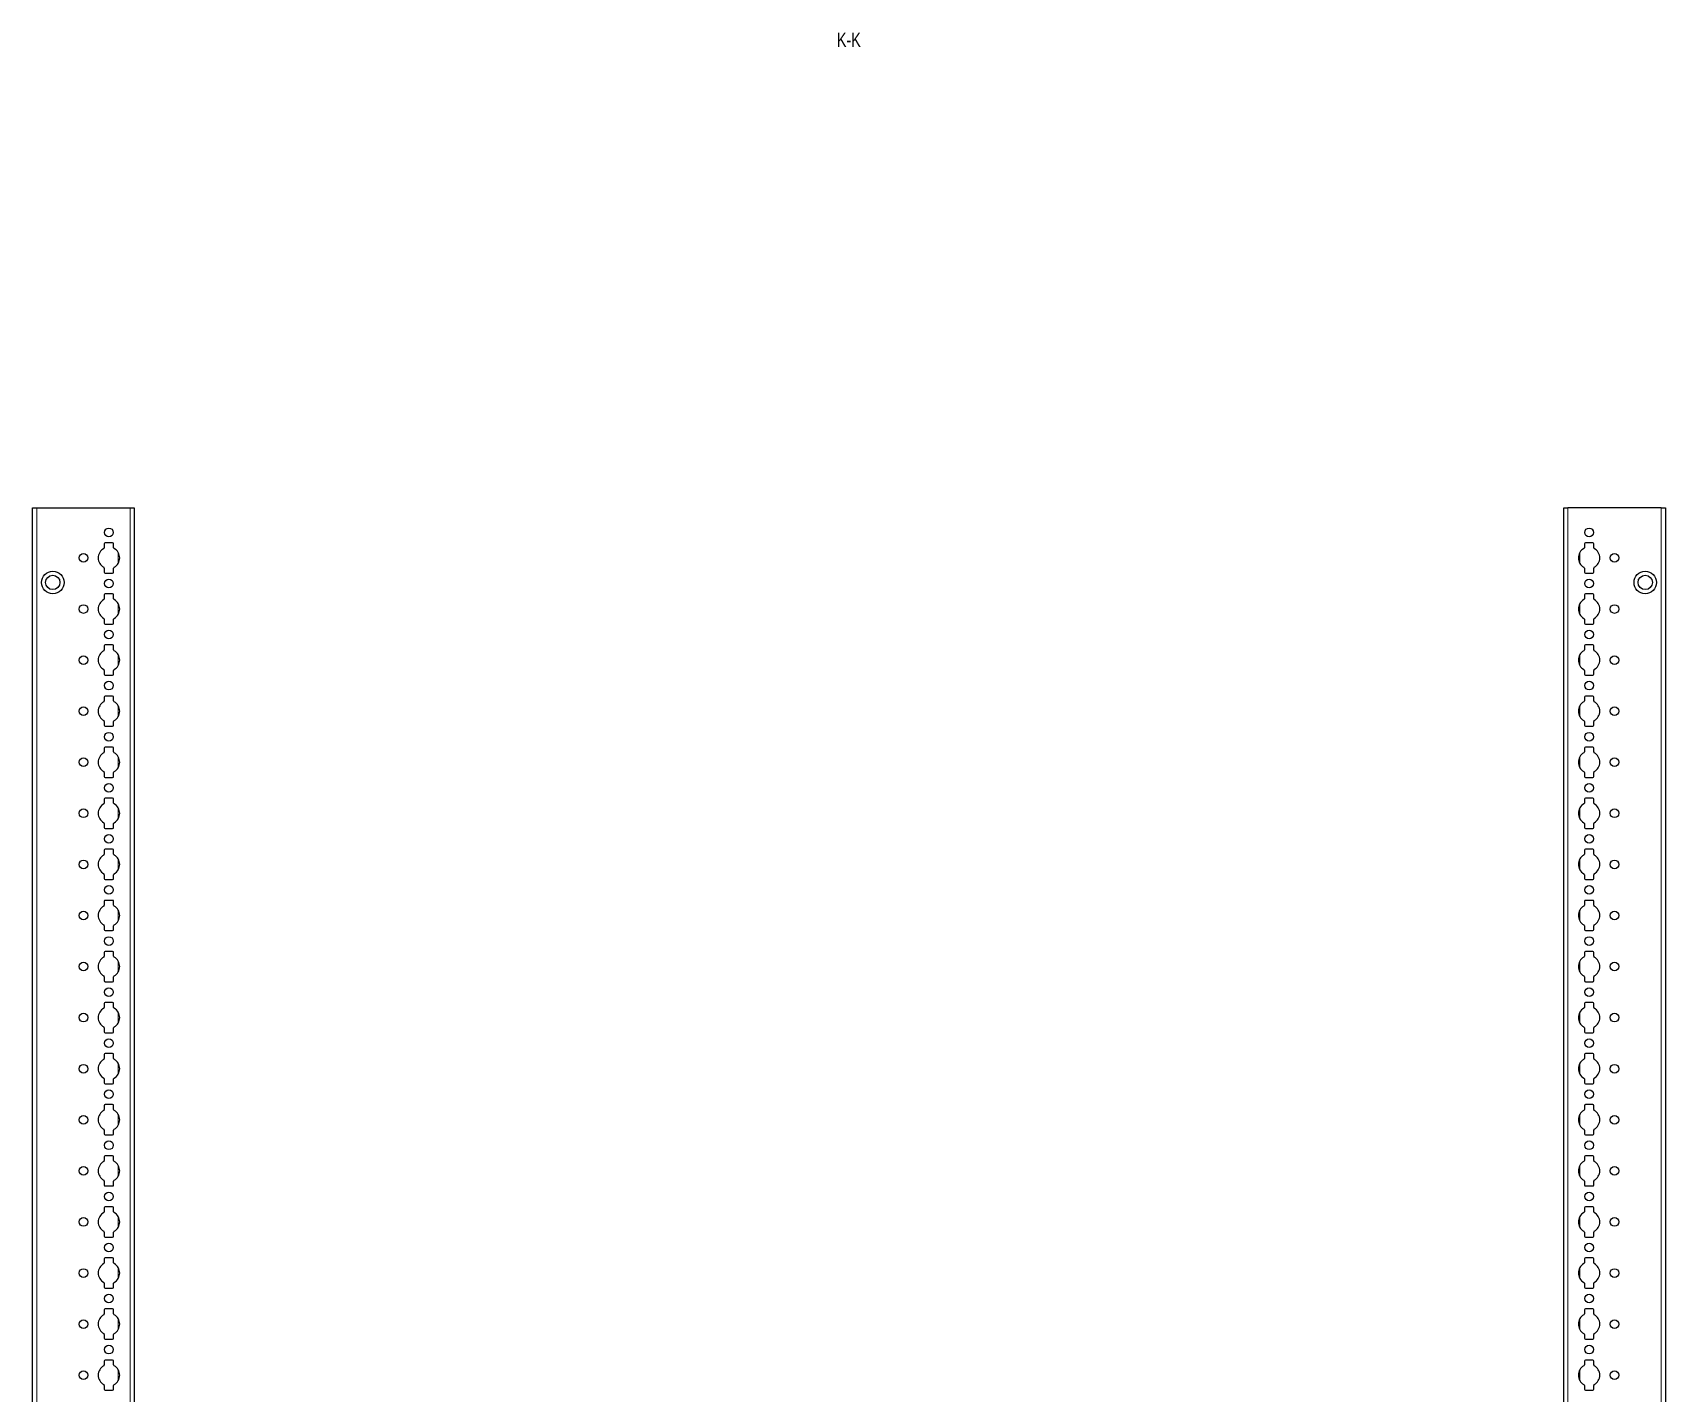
# Model space of a CAD drawing. Header units: millimetres. Extents: x -199 to 3608, y -2247 to 1507.
# Drawn here: x 2808 to 3608, y -186 to 480 of the extents above; entities that cross this region are included whole.
import ezdxf

# ---------------------------------------------------------------- set-up
doc = ezdxf.new("R2010")
doc.units = ezdxf.units.MM
doc.layers.add('FORMAT', color=7, linetype='Continuous')
doc.styles.add('SLDTEXTSTYLE0', font='TXT', dxfattribs={"width": 0.75})

msp = doc.modelspace()

# ---------------------------------------------------------------- linework, layer by layer
at = {"color": 7, "linetype": 'Continuous', "lineweight": 25}
for p, q in [((2808.39, -851.79), (2808.39, 247.21)), ((2808.39, 247.21), (2810.39, 247.21)), ((2810.39, 247.21), (2856.09, 247.21)), ((2856.09, 247.21), (2858.09, 247.21)), ((2858.09, 247.21), (2858.09, -851.79)), ((3558.09, -851.79), (3558.09, 247.21)), ((3558.09, 247.21), (3560.09, 247.21)), ((3605.79, 247.21), (3560.09, 247.21)), ((3605.79, 247.21), (3607.79, 247.21)), ((3607.79, 247.21), (3607.79, -851.79)), ((2843.44, 229.61), (2843.44, 227.73)), ((2847.54, 230.11), (2843.94, 230.11)), ((2848.04, 227.73), (2848.04, 229.61)), ((3568.14, 229.61), (3568.14, 227.73)), ((3572.24, 230.11), (3568.64, 230.11)), ((3572.74, 227.73), (3572.74, 229.61)), ((2843.44, 217.68), (2843.44, 215.81)), ((2848.04, 215.81), (2848.04, 217.68)), ((3568.14, 217.68), (3568.14, 215.81)), ((3572.74, 215.81), (3572.74, 217.68)), ((2843.94, 215.31), (2847.54, 215.31)), ((3568.64, 215.31), (3572.24, 215.31)), ((2843.44, 204.61), (2843.44, 202.73)), ((2847.54, 205.11), (2843.94, 205.11)), ((2848.04, 202.73), (2848.04, 204.61)), ((3568.14, 204.61), (3568.14, 202.73)), ((3572.24, 205.11), (3568.64, 205.11)), ((3572.74, 202.73), (3572.74, 204.61)), ((2843.44, 192.68), (2843.44, 190.81)), ((2848.04, 190.81), (2848.04, 192.68)), ((3568.14, 192.68), (3568.14, 190.81)), ((3572.74, 190.81), (3572.74, 192.68)), ((2843.94, 190.31), (2847.54, 190.31)), ((3568.64, 190.31), (3572.24, 190.31)), ((2843.44, 179.61), (2843.44, 177.73)), ((2847.54, 180.11), (2843.94, 180.11)), ((2848.04, 177.73), (2848.04, 179.61)), ((3568.14, 179.61), (3568.14, 177.73)), ((3572.24, 180.11), (3568.64, 180.11)), ((3572.74, 177.73), (3572.74, 179.61)), ((2843.44, 167.68), (2843.44, 165.81)), ((2843.94, 165.31), (2847.54, 165.31)), ((2848.04, 165.81), (2848.04, 167.68)), ((3568.14, 167.68), (3568.14, 165.81)), ((3568.64, 165.31), (3572.24, 165.31)), ((3572.74, 165.81), (3572.74, 167.68)), ((2843.44, 154.61), (2843.44, 152.73)), ((2847.54, 155.11), (2843.94, 155.11)), ((2848.04, 152.73), (2848.04, 154.61)), ((3568.14, 154.61), (3568.14, 152.73)), ((3572.24, 155.11), (3568.64, 155.11)), ((3572.74, 152.73), (3572.74, 154.61)), ((2843.44, 142.68), (2843.44, 140.81)), ((2843.94, 140.31), (2847.54, 140.31)), ((2848.04, 140.81), (2848.04, 142.68)), ((3568.14, 142.68), (3568.14, 140.81)), ((3568.64, 140.31), (3572.24, 140.31)), ((3572.74, 140.81), (3572.74, 142.68)), ((2843.44, 129.61), (2843.44, 127.73)), ((2847.54, 130.11), (2843.94, 130.11)), ((2848.04, 127.73), (2848.04, 129.61)), ((3568.14, 129.61), (3568.14, 127.73)), ((3572.24, 130.11), (3568.64, 130.11)), ((3572.74, 127.73), (3572.74, 129.61)), ((2843.44, 117.68), (2843.44, 115.81)), ((2843.94, 115.31), (2847.54, 115.31)), ((2848.04, 115.81), (2848.04, 117.68)), ((3568.14, 117.68), (3568.14, 115.81)), ((3568.64, 115.31), (3572.24, 115.31)), ((3572.74, 115.81), (3572.74, 117.68)), ((2843.44, 104.61), (2843.44, 102.73)), ((2847.54, 105.11), (2843.94, 105.11)), ((2848.04, 102.73), (2848.04, 104.61)), ((3568.14, 104.61), (3568.14, 102.73)), ((3572.24, 105.11), (3568.64, 105.11)), ((3572.74, 102.73), (3572.74, 104.61)), ((2843.44, 92.68), (2843.44, 90.81)), ((2843.94, 90.31), (2847.54, 90.31)), ((2848.04, 90.81), (2848.04, 92.68)), ((3568.14, 92.68), (3568.14, 90.81)), ((3568.64, 90.31), (3572.24, 90.31)), ((3572.74, 90.81), (3572.74, 92.68)), ((2847.54, 80.11), (2843.94, 80.11)), ((3572.24, 80.11), (3568.64, 80.11)), ((2843.44, 79.61), (2843.44, 77.73)), ((2848.04, 77.73), (2848.04, 79.61)), ((3568.14, 79.61), (3568.14, 77.73)), ((3572.74, 77.73), (3572.74, 79.61)), ((2843.44, 67.68), (2843.44, 65.81)), ((2843.94, 65.31), (2847.54, 65.31)), ((2848.04, 65.81), (2848.04, 67.68)), ((3568.14, 67.68), (3568.14, 65.81)), ((3568.64, 65.31), (3572.24, 65.31)), ((3572.74, 65.81), (3572.74, 67.68)), ((2843.44, 54.61), (2843.44, 52.73)), ((2847.54, 55.11), (2843.94, 55.11)), ((2848.04, 52.73), (2848.04, 54.61)), ((3568.14, 54.61), (3568.14, 52.73)), ((3572.24, 55.11), (3568.64, 55.11)), ((3572.74, 52.73), (3572.74, 54.61)), ((2843.44, 42.68), (2843.44, 40.81)), ((2843.94, 40.31), (2847.54, 40.31)), ((2848.04, 40.81), (2848.04, 42.68)), ((3568.14, 42.68), (3568.14, 40.81)), ((3568.64, 40.31), (3572.24, 40.31)), ((3572.74, 40.81), (3572.74, 42.68)), ((2843.44, 29.61), (2843.44, 27.73)), ((2847.54, 30.11), (2843.94, 30.11)), ((2848.04, 27.73), (2848.04, 29.61)), ((3568.14, 29.61), (3568.14, 27.73)), ((3572.24, 30.11), (3568.64, 30.11)), ((3572.74, 27.73), (3572.74, 29.61)), ((2843.44, 17.68), (2843.44, 15.81)), ((2848.04, 15.81), (2848.04, 17.68)), ((3568.14, 17.68), (3568.14, 15.81)), ((3572.74, 15.81), (3572.74, 17.68)), ((2843.94, 15.31), (2847.54, 15.31)), ((3568.64, 15.31), (3572.24, 15.31)), ((2843.44, 4.61), (2843.44, 2.73)), ((2847.54, 5.11), (2843.94, 5.11)), ((2848.04, 2.73), (2848.04, 4.61)), ((3568.14, 4.61), (3568.14, 2.73)), ((3572.24, 5.11), (3568.64, 5.11)), ((3572.74, 2.73), (3572.74, 4.61)), ((2843.44, -7.32), (2843.44, -9.19)), ((2848.04, -9.19), (2848.04, -7.32)), ((3568.14, -7.32), (3568.14, -9.19)), ((3572.74, -9.19), (3572.74, -7.32)), ((2843.94, -9.69), (2847.54, -9.69)), ((3568.64, -9.69), (3572.24, -9.69)), ((2843.44, -20.39), (2843.44, -22.27)), ((2847.54, -19.89), (2843.94, -19.89)), ((2848.04, -22.27), (2848.04, -20.39)), ((3568.14, -20.39), (3568.14, -22.27)), ((3572.24, -19.89), (3568.64, -19.89)), ((3572.74, -22.27), (3572.74, -20.39)), ((2843.44, -32.32), (2843.44, -34.19)), ((2843.94, -34.69), (2847.54, -34.69)), ((2848.04, -34.19), (2848.04, -32.32)), ((3568.14, -32.32), (3568.14, -34.19)), ((3568.64, -34.69), (3572.24, -34.69)), ((3572.74, -34.19), (3572.74, -32.32)), ((2843.44, -45.39), (2843.44, -47.27)), ((2847.54, -44.89), (2843.94, -44.89)), ((2848.04, -47.27), (2848.04, -45.39)), ((3568.14, -45.39), (3568.14, -47.27)), ((3572.24, -44.89), (3568.64, -44.89)), ((3572.74, -47.27), (3572.74, -45.39)), ((2843.44, -57.32), (2843.44, -59.19)), ((2843.94, -59.69), (2847.54, -59.69)), ((2848.04, -59.19), (2848.04, -57.32)), ((3568.14, -57.32), (3568.14, -59.19)), ((3568.64, -59.69), (3572.24, -59.69)), ((3572.74, -59.19), (3572.74, -57.32)), ((2843.44, -70.39), (2843.44, -72.27)), ((2847.54, -69.89), (2843.94, -69.89)), ((2848.04, -72.27), (2848.04, -70.39)), ((3568.14, -70.39), (3568.14, -72.27)), ((3572.24, -69.89), (3568.64, -69.89)), ((3572.74, -72.27), (3572.74, -70.39)), ((2843.44, -82.32), (2843.44, -84.19)), ((2843.94, -84.69), (2847.54, -84.69)), ((2848.04, -84.19), (2848.04, -82.32)), ((3568.14, -82.32), (3568.14, -84.19)), ((3568.64, -84.69), (3572.24, -84.69)), ((3572.74, -84.19), (3572.74, -82.32)), ((2843.44, -95.39), (2843.44, -97.27)), ((2847.54, -94.89), (2843.94, -94.89)), ((2848.04, -97.27), (2848.04, -95.39)), ((3568.14, -95.39), (3568.14, -97.27)), ((3572.24, -94.89), (3568.64, -94.89)), ((3572.74, -97.27), (3572.74, -95.39)), ((2843.44, -107.32), (2843.44, -109.19)), ((2843.94, -109.69), (2847.54, -109.69)), ((2848.04, -109.19), (2848.04, -107.32)), ((3568.14, -107.32), (3568.14, -109.19)), ((3568.64, -109.69), (3572.24, -109.69)), ((3572.74, -109.19), (3572.74, -107.32)), ((2847.54, -119.89), (2843.94, -119.89)), ((3572.24, -119.89), (3568.64, -119.89)), ((2843.44, -120.39), (2843.44, -122.27)), ((2848.04, -122.27), (2848.04, -120.39)), ((3568.14, -120.39), (3568.14, -122.27)), ((3572.74, -122.27), (3572.74, -120.39)), ((2843.44, -132.32), (2843.44, -134.19)), ((2843.94, -134.69), (2847.54, -134.69)), ((2848.04, -134.19), (2848.04, -132.32)), ((3568.14, -132.32), (3568.14, -134.19)), ((3568.64, -134.69), (3572.24, -134.69)), ((3572.74, -134.19), (3572.74, -132.32)), ((2843.44, -145.39), (2843.44, -147.27)), ((2847.54, -144.89), (2843.94, -144.89)), ((2848.04, -147.27), (2848.04, -145.39)), ((3568.14, -145.39), (3568.14, -147.27)), ((3572.24, -144.89), (3568.64, -144.89)), ((3572.74, -147.27), (3572.74, -145.39)), ((2843.44, -157.32), (2843.44, -159.19)), ((2843.94, -159.69), (2847.54, -159.69)), ((2848.04, -159.19), (2848.04, -157.32)), ((3568.14, -157.32), (3568.14, -159.19)), ((3568.64, -159.69), (3572.24, -159.69)), ((3572.74, -159.19), (3572.74, -157.32)), ((2843.44, -170.39), (2843.44, -172.27)), ((2847.54, -169.89), (2843.94, -169.89)), ((2848.04, -172.27), (2848.04, -170.39)), ((3568.14, -170.39), (3568.14, -172.27)), ((3572.24, -169.89), (3568.64, -169.89)), ((3572.74, -172.27), (3572.74, -170.39)), ((2843.44, -182.32), (2843.44, -184.19)), ((2848.04, -184.19), (2848.04, -182.32)), ((3568.14, -182.32), (3568.14, -184.19)), ((3572.74, -184.19), (3572.74, -182.32)), ((2843.94, -184.69), (2847.54, -184.69)), ((3568.64, -184.69), (3572.24, -184.69))]:
    msp.add_line(p, q, dxfattribs=at)
at = {"color": 8, "linetype": 'Continuous', "lineweight": 18}
for p, q in [((2810.39, 247.21), (2810.39, -851.79)), ((2856.09, -851.79), (2856.09, 247.21)), ((3560.09, 247.21), (3560.09, -851.79)), ((3605.79, -851.79), (3605.79, 247.21)), ((2850.24, 220), (2850.24, 225.41)), ((3565.94, 225.41), (3565.94, 220)), ((2850.24, 195), (2850.24, 200.41)), ((3565.94, 200.41), (3565.94, 195)), ((2850.24, 170), (2850.24, 175.41)), ((3565.94, 175.41), (3565.94, 170)), ((2850.24, 145), (2850.24, 150.41)), ((3565.94, 150.41), (3565.94, 145)), ((2850.24, 120), (2850.24, 125.41)), ((3565.94, 125.41), (3565.94, 120)), ((2850.24, 95), (2850.24, 100.41)), ((3565.94, 100.41), (3565.94, 95)), ((2850.24, 70), (2850.24, 75.41)), ((3565.94, 75.41), (3565.94, 70)), ((2850.24, 45), (2850.24, 50.41)), ((3565.94, 50.41), (3565.94, 45)), ((2850.24, 20), (2850.24, 25.41)), ((3565.94, 25.41), (3565.94, 20)), ((2850.24, -5), (2850.24, 0.41)), ((3565.94, 0.41), (3565.94, -5)), ((2850.24, -30), (2850.24, -24.59)), ((3565.94, -24.59), (3565.94, -30)), ((2850.24, -55), (2850.24, -49.59)), ((3565.94, -49.59), (3565.94, -55)), ((2850.24, -80), (2850.24, -74.59)), ((3565.94, -74.59), (3565.94, -80)), ((2850.24, -105), (2850.24, -99.59)), ((3565.94, -99.59), (3565.94, -105)), ((2850.24, -130), (2850.24, -124.59)), ((3565.94, -124.59), (3565.94, -130)), ((2850.24, -155), (2850.24, -149.59)), ((3565.94, -149.59), (3565.94, -155)), ((2850.24, -180), (2850.24, -174.59)), ((3565.94, -174.59), (3565.94, -180))]:
    msp.add_line(p, q, dxfattribs=at)
at = {"color": 7, "linetype": 'Continuous', "lineweight": 25}
for centre, radius in [((2845.74, 235.21), 2.12), ((3570.44, 235.21), 2.13), ((2833.24, 222.71), 2.12), ((3582.94, 222.71), 2.12), ((2818.24, 210.71), 5.5), ((3597.94, 210.71), 5.5), ((2818.24, 210.71), 3.5), ((2845.74, 210.21), 2.12), ((3570.44, 210.21), 2.13), ((3597.94, 210.71), 3.5), ((2833.24, 197.71), 2.12), ((3582.94, 197.71), 2.12), ((2845.74, 185.21), 2.12), ((3570.44, 185.21), 2.12), ((2833.24, 172.71), 2.12), ((3582.94, 172.71), 2.12), ((2845.74, 160.21), 2.12), ((3570.44, 160.21), 2.12), ((2833.24, 147.71), 2.12), ((3582.94, 147.71), 2.12), ((2845.74, 135.21), 2.12), ((3570.44, 135.21), 2.12), ((2833.24, 122.71), 2.12), ((3582.94, 122.71), 2.12), ((2845.74, 110.21), 2.12), ((3570.44, 110.21), 2.12), ((2833.24, 97.71), 2.12), ((3582.94, 97.71), 2.12), ((2845.74, 85.21), 2.12), ((3570.44, 85.21), 2.12), ((2833.24, 72.71), 2.12), ((3582.94, 72.71), 2.12), ((2845.74, 60.21), 2.12), ((3570.44, 60.21), 2.12), ((2833.24, 47.71), 2.12), ((3582.94, 47.71), 2.12), ((2845.74, 35.21), 2.12), ((3570.44, 35.21), 2.12), ((2833.24, 22.71), 2.12), ((3582.94, 22.71), 2.12), ((2845.74, 10.21), 2.12), ((3570.44, 10.21), 2.12), ((2833.24, -2.29), 2.12), ((3582.94, -2.29), 2.12), ((2845.74, -14.79), 2.12), ((3570.44, -14.79), 2.12), ((2833.24, -27.29), 2.12), ((3582.94, -27.29), 2.12), ((2845.74, -39.79), 2.12), ((3570.44, -39.79), 2.12), ((2833.24, -52.29), 2.12), ((3582.94, -52.29), 2.12), ((2845.74, -64.79), 2.12), ((3570.44, -64.79), 2.12), ((2833.24, -77.29), 2.12), ((3582.94, -77.29), 2.12), ((2845.74, -89.79), 2.12), ((3570.44, -89.79), 2.12), ((2833.24, -102.29), 2.12), ((3582.94, -102.29), 2.12), ((2845.74, -114.79), 2.12), ((3570.44, -114.79), 2.12), ((2833.24, -127.29), 2.12), ((3582.94, -127.29), 2.12), ((2845.74, -139.79), 2.12), ((3570.44, -139.79), 2.12), ((2833.24, -152.29), 2.12), ((3582.94, -152.29), 2.12), ((2845.74, -164.79), 2.12), ((3570.44, -164.79), 2.12), ((2833.24, -177.29), 2.12), ((3582.94, -177.29), 2.12)]:
    msp.add_circle(centre, radius, dxfattribs=at)
for centre, radius, start, end in [((2845.74, 222.71), 5.25, 119.14074, 240.85926), ((2842.94, 227.73), 0.5, 299.14074, 0), ((2843.94, 229.61), 0.5, 90, 180), ((2847.54, 229.61), 0.5, 0, 90), ((2848.54, 227.73), 0.5, 180, 240.85926), ((2845.74, 222.71), 5.25, 299.14074, 60.85926), ((3570.44, 222.71), 5.25, 119.14074, 240.85926), ((3567.64, 227.73), 0.5, 299.14074, 0), ((3568.64, 229.61), 0.5, 90, 180), ((3572.24, 229.61), 0.5, 360, 90), ((3573.24, 227.73), 0.5, 180, 240.85926), ((3570.44, 222.71), 5.25, 299.14074, 60.85926), ((2842.94, 217.68), 0.5, 0, 60.85926), ((2848.54, 217.68), 0.5, 119.14074, 180), ((3567.64, 217.68), 0.5, 0, 60.85926), ((3573.24, 217.68), 0.5, 119.14074, 180), ((2843.94, 215.81), 0.5, 180, 270), ((2847.54, 215.81), 0.5, 270, 0), ((3568.64, 215.81), 0.5, 180, 270), ((3572.24, 215.81), 0.5, 270, 0), ((2845.74, 197.71), 5.25, 119.14074, 240.85926), ((2842.94, 202.73), 0.5, 299.14074, 0), ((2843.94, 204.61), 0.5, 90, 180), ((2847.54, 204.61), 0.5, 0, 90), ((2848.54, 202.73), 0.5, 180, 240.85926), ((2845.74, 197.71), 5.25, 299.14074, 60.85926), ((3570.44, 197.71), 5.25, 119.14074, 240.85926), ((3567.64, 202.73), 0.5, 299.14074, 0), ((3568.64, 204.61), 0.5, 90, 180), ((3572.24, 204.61), 0.5, 0, 90), ((3573.24, 202.73), 0.5, 180, 240.85926), ((3570.44, 197.71), 5.25, 299.14074, 60.85926), ((2842.94, 192.68), 0.5, 0, 60.85926), ((2848.54, 192.68), 0.5, 119.14074, 180), ((3567.64, 192.68), 0.5, 0, 60.85926), ((3573.24, 192.68), 0.5, 119.14074, 180), ((2843.94, 190.81), 0.5, 180, 270), ((2847.54, 190.81), 0.5, 270, 0), ((3568.64, 190.81), 0.5, 180, 270), ((3572.24, 190.81), 0.5, 270, 0), ((2845.74, 172.71), 5.25, 119.14074, 240.85926), ((2842.94, 177.73), 0.5, 299.14074, 0), ((2843.94, 179.61), 0.5, 90, 180), ((2847.54, 179.61), 0.5, 360, 90), ((2848.54, 177.73), 0.5, 180, 240.85926), ((2845.74, 172.71), 5.25, 299.14074, 60.85926), ((3570.44, 172.71), 5.25, 119.14074, 240.85926), ((3567.64, 177.73), 0.5, 299.14074, 0), ((3568.64, 179.61), 0.5, 90, 180), ((3572.24, 179.61), 0.5, 0, 90), ((3573.24, 177.73), 0.5, 180, 240.85926), ((3570.44, 172.71), 5.25, 299.14074, 60.85926), ((2842.94, 167.68), 0.5, 0, 60.85926), ((2848.54, 167.68), 0.5, 119.14074, 180), ((3567.64, 167.68), 0.5, 0, 60.85926), ((3573.24, 167.68), 0.5, 119.14074, 180), ((2843.94, 165.81), 0.5, 180, 270), ((2847.54, 165.81), 0.5, 270, 0), ((3568.64, 165.81), 0.5, 180, 270), ((3572.24, 165.81), 0.5, 270, 0), ((2845.74, 147.71), 5.25, 119.14074, 240.85926), ((2842.94, 152.73), 0.5, 299.14074, 0), ((2843.94, 154.61), 0.5, 90, 180), ((2847.54, 154.61), 0.5, 360, 90), ((2848.54, 152.73), 0.5, 180, 240.85926), ((2845.74, 147.71), 5.25, 299.14074, 60.85926), ((3570.44, 147.71), 5.25, 119.14074, 240.85926), ((3567.64, 152.73), 0.5, 299.14074, 0), ((3568.64, 154.61), 0.5, 90, 180), ((3572.24, 154.61), 0.5, 0, 90), ((3573.24, 152.73), 0.5, 180, 240.85926), ((3570.44, 147.71), 5.25, 299.14074, 60.85926), ((2842.94, 142.68), 0.5, 0, 60.85926), ((2843.94, 140.81), 0.5, 180, 270), ((2847.54, 140.81), 0.5, 270, 0), ((2848.54, 142.68), 0.5, 119.14074, 180), ((3567.64, 142.68), 0.5, 0, 60.85926), ((3568.64, 140.81), 0.5, 180, 270), ((3572.24, 140.81), 0.5, 270, 0), ((3573.24, 142.68), 0.5, 119.14074, 180), ((2843.94, 129.61), 0.5, 90, 180), ((2847.54, 129.61), 0.5, 0, 90), ((3568.64, 129.61), 0.5, 90, 180), ((3572.24, 129.61), 0.5, 0, 90), ((2845.74, 122.71), 5.25, 119.14074, 240.85926), ((2842.94, 127.73), 0.5, 299.14074, 0), ((2848.54, 127.73), 0.5, 180, 240.85926), ((2845.74, 122.71), 5.25, 299.14074, 60.85926), ((3570.44, 122.71), 5.25, 119.14074, 240.85926), ((3567.64, 127.73), 0.5, 299.14074, 0), ((3573.24, 127.73), 0.5, 180, 240.85926), ((3570.44, 122.71), 5.25, 299.14074, 60.85926), ((2842.94, 117.68), 0.5, 0, 60.85926), ((2843.94, 115.81), 0.5, 180, 270), ((2847.54, 115.81), 0.5, 270, 0), ((2848.54, 117.68), 0.5, 119.14074, 180), ((3567.64, 117.68), 0.5, 0, 60.85926), ((3568.64, 115.81), 0.5, 180, 270), ((3572.24, 115.81), 0.5, 270, 0), ((3573.24, 117.68), 0.5, 119.14074, 180), ((2843.94, 104.61), 0.5, 90, 180), ((2847.54, 104.61), 0.5, 0, 90), ((3568.64, 104.61), 0.5, 90, 180), ((3572.24, 104.61), 0.5, 0, 90), ((2845.74, 97.71), 5.25, 119.14074, 240.85926), ((2842.94, 102.73), 0.5, 299.14074, 0), ((2848.54, 102.73), 0.5, 180, 240.85926), ((2845.74, 97.71), 5.25, 299.14074, 60.85926), ((3570.44, 97.71), 5.25, 119.14074, 240.85926), ((3567.64, 102.73), 0.5, 299.14074, 0), ((3573.24, 102.73), 0.5, 180, 240.85926), ((3570.44, 97.71), 5.25, 299.14074, 60.85926), ((2842.94, 92.68), 0.5, 0, 60.85926), ((2843.94, 90.81), 0.5, 180, 270), ((2847.54, 90.81), 0.5, 270, 0), ((2848.54, 92.68), 0.5, 119.14074, 180), ((3567.64, 92.68), 0.5, 0, 60.85926), ((3568.64, 90.81), 0.5, 180, 270), ((3572.24, 90.81), 0.5, 270, 0), ((3573.24, 92.68), 0.5, 119.14074, 180), ((2843.94, 79.61), 0.5, 90, 180), ((2847.54, 79.61), 0.5, 0, 90), ((3568.64, 79.61), 0.5, 90, 180), ((3572.24, 79.61), 0.5, 0, 90), ((2845.74, 72.71), 5.25, 119.14074, 240.85926), ((2842.94, 77.73), 0.5, 299.14074, 0), ((2848.54, 77.73), 0.5, 180, 240.85926), ((2845.74, 72.71), 5.25, 299.14074, 60.85926), ((3570.44, 72.71), 5.25, 119.14074, 240.85926), ((3567.64, 77.73), 0.5, 299.14074, 0), ((3573.24, 77.73), 0.5, 180, 240.85926), ((3570.44, 72.71), 5.25, 299.14074, 60.85926), ((2842.94, 67.68), 0.5, 0, 60.85926), ((2843.94, 65.81), 0.5, 180, 270), ((2847.54, 65.81), 0.5, 270, 0), ((2848.54, 67.68), 0.5, 119.14074, 180), ((3567.64, 67.68), 0.5, 0, 60.85926), ((3568.64, 65.81), 0.5, 180, 270), ((3572.24, 65.81), 0.5, 270, 0), ((3573.24, 67.68), 0.5, 119.14074, 180), ((2845.74, 47.71), 5.25, 119.14074, 240.85926), ((2842.94, 52.73), 0.5, 299.14074, 0), ((2843.94, 54.61), 0.5, 90, 180), ((2847.54, 54.61), 0.5, 0, 90), ((2848.54, 52.73), 0.5, 180, 240.85926), ((2845.74, 47.71), 5.25, 299.14074, 60.85926), ((3570.44, 47.71), 5.25, 119.14074, 240.85926), ((3567.64, 52.73), 0.5, 299.14074, 0), ((3568.64, 54.61), 0.5, 90, 180), ((3572.24, 54.61), 0.5, 360, 90), ((3573.24, 52.73), 0.5, 180, 240.85926), ((3570.44, 47.71), 5.25, 299.14074, 60.85926), ((2842.94, 42.68), 0.5, 0, 60.85926), ((2843.94, 40.81), 0.5, 180, 270), ((2847.54, 40.81), 0.5, 270, 0), ((2848.54, 42.68), 0.5, 119.14074, 180), ((3567.64, 42.68), 0.5, 0, 60.85926), ((3568.64, 40.81), 0.5, 180, 270), ((3572.24, 40.81), 0.5, 270, 0), ((3573.24, 42.68), 0.5, 119.14074, 180), ((2845.74, 22.71), 5.25, 119.14074, 240.85926), ((2842.94, 27.73), 0.5, 299.14074, 0), ((2843.94, 29.61), 0.5, 90, 180), ((2847.54, 29.61), 0.5, 0, 90), ((2848.54, 27.73), 0.5, 180, 240.85926), ((2845.74, 22.71), 5.25, 299.14074, 60.85926), ((3570.44, 22.71), 5.25, 119.14074, 240.85926), ((3567.64, 27.73), 0.5, 299.14074, 0), ((3568.64, 29.61), 0.5, 90, 180), ((3572.24, 29.61), 0.5, 0, 90), ((3573.24, 27.73), 0.5, 180, 240.85926), ((3570.44, 22.71), 5.25, 299.14074, 60.85926), ((2842.94, 17.68), 0.5, 0, 60.85926), ((2848.54, 17.68), 0.5, 119.14074, 180), ((3567.64, 17.68), 0.5, 0, 60.85926), ((3573.24, 17.68), 0.5, 119.14074, 180), ((2843.94, 15.81), 0.5, 180, 270), ((2847.54, 15.81), 0.5, 270, 0), ((3568.64, 15.81), 0.5, 180, 270), ((3572.24, 15.81), 0.5, 270, 0), ((2845.74, -2.29), 5.25, 119.14074, 240.85926), ((2842.94, 2.73), 0.5, 299.14074, 0), ((2843.94, 4.61), 0.5, 90, 180), ((2847.54, 4.61), 0.5, 0, 90), ((2848.54, 2.73), 0.5, 180, 240.85926), ((2845.74, -2.29), 5.25, 299.14074, 60.85926), ((3570.44, -2.29), 5.25, 119.14074, 240.85926), ((3567.64, 2.73), 0.5, 299.14074, 0), ((3568.64, 4.61), 0.5, 90, 180), ((3572.24, 4.61), 0.5, 0, 90), ((3573.24, 2.73), 0.5, 180, 240.85926), ((3570.44, -2.29), 5.25, 299.14074, 60.85926), ((2842.94, -7.32), 0.5, 0, 60.85926), ((2848.54, -7.32), 0.5, 119.14074, 180), ((3567.64, -7.32), 0.5, 0, 60.85926), ((3573.24, -7.32), 0.5, 119.14074, 180), ((2843.94, -9.19), 0.5, 180, 270), ((2847.54, -9.19), 0.5, 270, 0), ((3568.64, -9.19), 0.5, 180, 270), ((3572.24, -9.19), 0.5, 270, 0), ((2845.74, -27.29), 5.25, 119.14074, 240.85926), ((2842.94, -22.27), 0.5, 299.14074, 0), ((2843.94, -20.39), 0.5, 90, 180), ((2847.54, -20.39), 0.5, 0, 90), ((2848.54, -22.27), 0.5, 180, 240.85926), ((2845.74, -27.29), 5.25, 299.14074, 60.85926), ((3570.44, -27.29), 5.25, 119.14074, 240.85926), ((3567.64, -22.27), 0.5, 299.14074, 0), ((3568.64, -20.39), 0.5, 90, 180), ((3572.24, -20.39), 0.5, 0, 90), ((3573.24, -22.27), 0.5, 180, 240.85926), ((3570.44, -27.29), 5.25, 299.14074, 60.85926), ((2842.94, -32.32), 0.5, 0, 60.85926), ((2848.54, -32.32), 0.5, 119.14074, 180), ((3567.64, -32.32), 0.5, 0, 60.85926), ((3573.24, -32.32), 0.5, 119.14074, 180), ((2843.94, -34.19), 0.5, 180, 270), ((2847.54, -34.19), 0.5, 270, 0), ((3568.64, -34.19), 0.5, 180, 270), ((3572.24, -34.19), 0.5, 270, 0), ((2845.74, -52.29), 5.25, 119.14074, 240.85926), ((2842.94, -47.27), 0.5, 299.14074, 0), ((2843.94, -45.39), 0.5, 90, 180), ((2847.54, -45.39), 0.5, 0, 90), ((2848.54, -47.27), 0.5, 180, 240.85926), ((2845.74, -52.29), 5.25, 299.14074, 60.85926), ((3570.44, -52.29), 5.25, 119.14074, 240.85926), ((3567.64, -47.27), 0.5, 299.14074, 0), ((3568.64, -45.39), 0.5, 90, 180), ((3572.24, -45.39), 0.5, 0, 90), ((3573.24, -47.27), 0.5, 180, 240.85926), ((3570.44, -52.29), 5.25, 299.14074, 60.85926), ((2842.94, -57.32), 0.5, 0, 60.85926), ((2843.94, -59.19), 0.5, 180, 270), ((2847.54, -59.19), 0.5, 270, 0), ((2848.54, -57.32), 0.5, 119.14074, 180), ((3567.64, -57.32), 0.5, 0, 60.85926), ((3568.64, -59.19), 0.5, 180, 270), ((3572.24, -59.19), 0.5, 270, 0), ((3573.24, -57.32), 0.5, 119.14074, 180), ((2843.94, -70.39), 0.5, 90, 180), ((2847.54, -70.39), 0.5, 0, 90), ((3568.64, -70.39), 0.5, 90, 180), ((3572.24, -70.39), 0.5, 0, 90), ((2845.74, -77.29), 5.25, 119.14074, 240.85926), ((2842.94, -72.27), 0.5, 299.14074, 0), ((2848.54, -72.27), 0.5, 180, 240.85926), ((2845.74, -77.29), 5.25, 299.14074, 60.85926), ((3570.44, -77.29), 5.25, 119.14074, 240.85926), ((3567.64, -72.27), 0.5, 299.14074, 0), ((3573.24, -72.27), 0.5, 180, 240.85926), ((3570.44, -77.29), 5.25, 299.14074, 60.85926), ((2842.94, -82.32), 0.5, 0, 60.85926), ((2843.94, -84.19), 0.5, 180, 270), ((2847.54, -84.19), 0.5, 270, 0), ((2848.54, -82.32), 0.5, 119.14074, 180), ((3567.64, -82.32), 0.5, 0, 60.85926), ((3568.64, -84.19), 0.5, 180, 270), ((3572.24, -84.19), 0.5, 270, 0), ((3573.24, -82.32), 0.5, 119.14074, 180), ((2843.94, -95.39), 0.5, 90, 180), ((2847.54, -95.39), 0.5, 0, 90), ((3568.64, -95.39), 0.5, 90, 180), ((3572.24, -95.39), 0.5, 0, 90), ((2845.74, -102.29), 5.25, 119.14074, 240.85926), ((2842.94, -97.27), 0.5, 299.14074, 0), ((2848.54, -97.27), 0.5, 180, 240.85926), ((2845.74, -102.29), 5.25, 299.14074, 60.85926), ((3570.44, -102.29), 5.25, 119.14074, 240.85926), ((3567.64, -97.27), 0.5, 299.14074, 0), ((3573.24, -97.27), 0.5, 180, 240.85926), ((3570.44, -102.29), 5.25, 299.14074, 60.85926), ((2842.94, -107.32), 0.5, 0, 60.85926), ((2843.94, -109.19), 0.5, 180, 270), ((2847.54, -109.19), 0.5, 270, 0), ((2848.54, -107.32), 0.5, 119.14074, 180), ((3567.64, -107.32), 0.5, 0, 60.85926), ((3568.64, -109.19), 0.5, 180, 270), ((3572.24, -109.19), 0.5, 270, 0), ((3573.24, -107.32), 0.5, 119.14074, 180), ((2843.94, -120.39), 0.5, 90, 180), ((2847.54, -120.39), 0.5, 0, 90), ((3568.64, -120.39), 0.5, 90, 180), ((3572.24, -120.39), 0.5, 0, 90), ((2845.74, -127.29), 5.25, 119.14074, 240.85926), ((2842.94, -122.27), 0.5, 299.14074, 0), ((2848.54, -122.27), 0.5, 180, 240.85926), ((2845.74, -127.29), 5.25, 299.14074, 60.85926), ((3570.44, -127.29), 5.25, 119.14074, 240.85926), ((3567.64, -122.27), 0.5, 299.14074, 0), ((3573.24, -122.27), 0.5, 180, 240.85926), ((3570.44, -127.29), 5.25, 299.14074, 60.85926), ((2842.94, -132.32), 0.5, 0, 60.85926), ((2843.94, -134.19), 0.5, 180, 270), ((2847.54, -134.19), 0.5, 270, 0), ((2848.54, -132.32), 0.5, 119.14074, 180), ((3567.64, -132.32), 0.5, 0, 60.85926), ((3568.64, -134.19), 0.5, 180, 270), ((3572.24, -134.19), 0.5, 270, 0), ((3573.24, -132.32), 0.5, 119.14074, 180), ((2845.74, -152.29), 5.25, 119.14074, 240.85926), ((2842.94, -147.27), 0.5, 299.14074, 0), ((2843.94, -145.39), 0.5, 90, 180), ((2847.54, -145.39), 0.5, 0, 90), ((2848.54, -147.27), 0.5, 180, 240.85926), ((2845.74, -152.29), 5.25, 299.14074, 60.85926), ((3570.44, -152.29), 5.25, 119.14074, 240.85926), ((3567.64, -147.27), 0.5, 299.14074, 0), ((3568.64, -145.39), 0.5, 90, 180), ((3572.24, -145.39), 0.5, 0, 90), ((3573.24, -147.27), 0.5, 180, 240.85926), ((3570.44, -152.29), 5.25, 299.14074, 60.85926), ((2842.94, -157.32), 0.5, 0, 60.85926), ((2843.94, -159.19), 0.5, 180, 270), ((2847.54, -159.19), 0.5, 270, 0), ((2848.54, -157.32), 0.5, 119.14074, 180), ((3567.64, -157.32), 0.5, 0, 60.85926), ((3568.64, -159.19), 0.5, 180, 270), ((3572.24, -159.19), 0.5, 270, 0), ((3573.24, -157.32), 0.5, 119.14074, 180), ((2845.74, -177.29), 5.25, 119.14074, 240.85926), ((2842.94, -172.27), 0.5, 299.14074, 0), ((2843.94, -170.39), 0.5, 90, 180), ((2847.54, -170.39), 0.5, 0, 90), ((2848.54, -172.27), 0.5, 180, 240.85926), ((2845.74, -177.29), 5.25, 299.14074, 60.85926), ((3570.44, -177.29), 5.25, 119.14074, 240.85926), ((3567.64, -172.27), 0.5, 299.14074, 0), ((3568.64, -170.39), 0.5, 90, 180), ((3572.24, -170.39), 0.5, 0, 90), ((3573.24, -172.27), 0.5, 180, 240.85926), ((3570.44, -177.29), 5.25, 299.14074, 60.85926), ((2842.94, -182.32), 0.5, 0, 60.85926), ((2848.54, -182.32), 0.5, 119.14074, 180), ((3567.64, -182.32), 0.5, 0, 60.85926), ((3573.24, -182.32), 0.5, 119.14074, 180), ((2843.94, -184.19), 0.5, 180, 270), ((2847.54, -184.19), 0.5, 270, 0), ((3568.64, -184.19), 0.5, 180, 270), ((3572.24, -184.19), 0.5, 270, 0)]:
    msp.add_arc(centre, radius, start, end, dxfattribs=at)

# ---------------------------------------------------------------- texts
at = {"layer": 'FORMAT', "insert": (3208.02, 479.8), "char_height": 7, "attachment_point": 2, "style": 'SLDTEXTSTYLE0'}
msp.add_mtext('K-K', dxfattribs=at)

doc.saveas('drawing.dxf')
